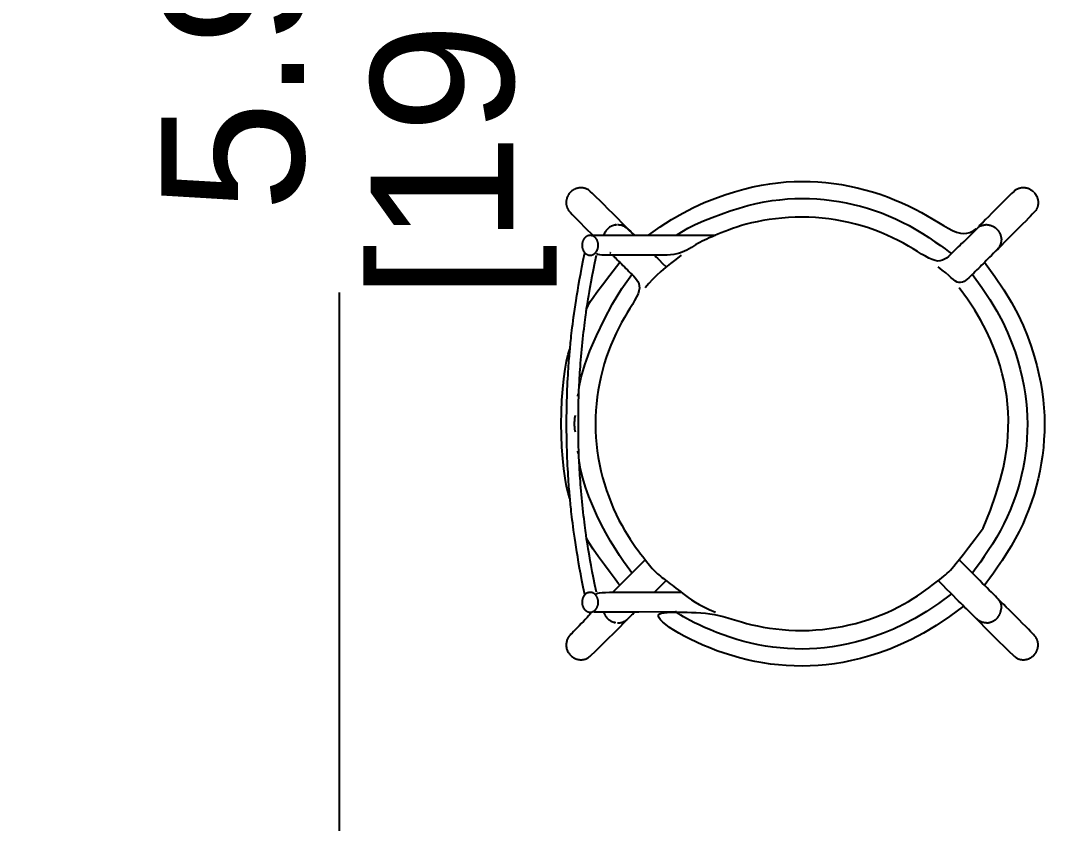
# Model space of a CAD drawing. Header units: metres. Extents: x 244.4 to 340.3, y -4.1 to 64.3.
# Drawn here: x 311.153 to 312.112, y 46.299 to 47.041 of the extents above; entities that cross this region are included whole.
import ezdxf

# ---------------------------------------------------------------- set-up
doc = ezdxf.new("R2010")
doc.units = ezdxf.units.M
doc.layers.get('Defpoints').update_dxf_attribs({"lineweight": 0})
doc.layers.add('Edges', color=7, linetype='Continuous')
doc.styles.add('TEXTS', font='swissl.ttf')
doc.dimstyles.new('Copy of DIMTEXT', dxfattribs={"dimscale": 0.3, "dimtxt": 0.22, "dimasz": 0.18, "dimexe": 0.05, "dimexo": 0.05, "dimgap": 0.05, "dimtad": 0, "dimzin": 1, "dimdsep": 46, "dimtxsty": 'TEXTS', "dimblk": 'ARCHTICK', "dimcen": 0.1, "dimclrd": 256, "dimclre": 6, "dimclrt": 7, "dimadec": 0, "dimazin": 0, "dimtfac": 0.15, "dimtix": 1, "dimtofl": 0, "dimtmove": 1, "dimatfit": 3, "dimldrblk": 'OPEN', "dimfxl": 0, "dimtolj": 1, "dimtzin": 0, "dimarcsym": 0})

# ---------------------------------------------------------------- blocks, each defined once
blk = doc.blocks.new('turjd+')
at = {"layer": 'Edges'}
for p, q in [((604.109, 129.585), (604.123, 128.399)), ((604.123, 128.399), (604.124, 128.305)), ((604.124, 128.305), (604.124, 128.204)), ((604.124, 128.204), (604.124, 128.098)), ((604.124, 128.098), (604.124, 127.989)), ((604.124, 127.989), (604.124, 127.879)), ((604.124, 127.879), (604.124, 127.769)), ((604.124, 127.769), (604.124, 127.662)), ((604.124, 127.662), (604.124, 127.559)), ((604.124, 127.559), (604.124, 127.463)), ((604.124, 127.463), (604.124, 127.375)), ((604.124, 127.375), (604.124, 127.296)), ((604.124, 127.296), (604.124, 127.227)), ((603.53, 126.968), (603.525, 126.961)), ((603.535, 126.976), (603.53, 126.968)), ((603.541, 126.983), (603.535, 126.976)), ((603.547, 126.99), (603.541, 126.983)), ((603.553, 126.997), (603.547, 126.99)), ((603.559, 127.003), (603.553, 126.997)), ((603.566, 127.01), (603.559, 127.003)), ((603.573, 127.016), (603.566, 127.01)), ((603.58, 127.022), (603.573, 127.016)), ((603.588, 127.028), (603.58, 127.022)), ((603.595, 127.034), (603.588, 127.028)), ((603.603, 127.039), (603.595, 127.034)), ((603.612, 127.044), (603.603, 127.039)), ((603.62, 127.05), (603.612, 127.044)), ((603.628, 127.054), (603.62, 127.05)), ((603.637, 127.059), (603.628, 127.054)), ((603.646, 127.063), (603.637, 127.059)), ((603.655, 127.067), (603.646, 127.063)), ((603.664, 127.071), (603.655, 127.067)), ((603.674, 127.075), (603.664, 127.071)), ((603.683, 127.078), (603.674, 127.075)), ((603.693, 127.081), (603.683, 127.078)), ((603.703, 127.084), (603.693, 127.081)), ((603.713, 127.087), (603.703, 127.084)), ((603.723, 127.089), (603.713, 127.087)), ((603.733, 127.091), (603.723, 127.089)), ((603.743, 127.093), (603.733, 127.091)), ((603.753, 127.094), (603.743, 127.093)), ((603.763, 127.096), (603.753, 127.094)), ((603.774, 127.097), (603.763, 127.096)), ((603.784, 127.097), (603.774, 127.097)), ((603.794, 127.098), (603.784, 127.097)), ((603.805, 127.098), (603.794, 127.098)), ((603.815, 127.098), (603.805, 127.098)), ((603.826, 127.097), (603.815, 127.098)), ((603.836, 127.097), (603.826, 127.097)), ((603.846, 127.096), (603.836, 127.097)), ((603.857, 127.094), (603.846, 127.096)), ((603.867, 127.093), (603.857, 127.094)), ((603.877, 127.091), (603.867, 127.093)), ((603.887, 127.089), (603.877, 127.091)), ((603.897, 127.087), (603.887, 127.089)), ((603.907, 127.084), (603.897, 127.087)), ((603.917, 127.081), (603.907, 127.084)), ((603.926, 127.078), (603.917, 127.081)), ((603.936, 127.075), (603.926, 127.078)), ((603.945, 127.071), (603.936, 127.075)), ((603.954, 127.067), (603.945, 127.071)), ((603.963, 127.063), (603.954, 127.067)), ((603.972, 127.058), (603.963, 127.063)), ((603.981, 127.054), (603.972, 127.058)), ((603.99, 127.049), (603.981, 127.054)), ((603.998, 127.044), (603.99, 127.049)), ((604.006, 127.039), (603.998, 127.044)), ((604.014, 127.033), (604.006, 127.039)), ((604.022, 127.027), (604.014, 127.033)), ((604.029, 127.022), (604.022, 127.027)), ((604.036, 127.015), (604.029, 127.022)), ((604.043, 127.009), (604.036, 127.015)), ((604.05, 127.003), (604.043, 127.009)), ((604.056, 126.996), (604.05, 127.003)), ((604.062, 126.99), (604.056, 126.996)), ((604.068, 126.983), (604.062, 126.99)), ((604.074, 126.977), (604.068, 126.983)), ((604.078, 126.971), (604.074, 126.977)), ((604.083, 126.966), (604.078, 126.971)), ((604.086, 126.961), (604.083, 126.966)), ((604.117, 126.966), (604.115, 126.954)), ((604.119, 126.983), (604.117, 126.966)), ((604.121, 127.006), (604.119, 126.983)), ((604.122, 127.036), (604.121, 127.006)), ((604.123, 127.072), (604.122, 127.036)), ((604.124, 127.227), (604.123, 127.167)), ((604.123, 127.167), (604.123, 127.115)), ((604.123, 127.115), (604.123, 127.072)), ((603.489, 126.858), (603.488, 126.847)), ((603.488, 126.847), (603.488, 126.835)), ((603.488, 126.835), (603.488, 126.823)), ((603.488, 126.823), (603.49, 126.808)), ((603.49, 126.869), (603.489, 126.858)), ((603.491, 126.878), (603.49, 126.869)), ((603.49, 126.808), (603.493, 126.792)), ((603.493, 126.888), (603.491, 126.878)), ((603.495, 126.897), (603.493, 126.888)), ((603.493, 126.792), (603.498, 126.774)), ((603.498, 126.905), (603.495, 126.897)), ((603.501, 126.914), (603.498, 126.905)), ((603.498, 126.774), (603.504, 126.753)), ((603.504, 126.922), (603.501, 126.914)), ((603.507, 126.93), (603.504, 126.922)), ((603.504, 126.753), (603.512, 126.73)), ((603.511, 126.938), (603.507, 126.93)), ((603.515, 126.946), (603.511, 126.938)), ((603.52, 126.953), (603.515, 126.946)), ((603.525, 126.961), (603.52, 126.953)), ((604.09, 126.957), (604.086, 126.961)), ((604.092, 126.954), (604.09, 126.957)), ((604.094, 126.951), (604.092, 126.954)), ((604.095, 126.949), (604.094, 126.951)), ((604.097, 126.948), (604.095, 126.949)), ((604.098, 126.946), (604.097, 126.948)), ((604.099, 126.945), (604.098, 126.946)), ((604.1, 126.944), (604.099, 126.945)), ((604.101, 126.942), (604.1, 126.944)), ((604.103, 126.941), (604.101, 126.942)), ((604.105, 126.939), (604.103, 126.941)), ((604.108, 126.939), (604.105, 126.939)), ((604.11, 126.941), (604.108, 126.939)), ((604.113, 126.945), (604.11, 126.941)), ((604.115, 126.954), (604.113, 126.945))]:
    blk.add_line(p, q, dxfattribs=at)
for points in [[(592.93, 139.451), (593.383, 139.784), (593.81, 140.069), (594.213, 140.311), (594.594, 140.514), (594.954, 140.683), (595.296, 140.824), (595.621, 140.941), (595.932, 141.039), (596.23, 141.122), (596.517, 141.192), (596.795, 141.249), (597.064, 141.294), (597.328, 141.328), (597.586, 141.351), (597.842, 141.364), (598.096, 141.369), (598.349, 141.364), (598.603, 141.352), (598.855, 141.331), (599.107, 141.302), (599.358, 141.265), (599.608, 141.22), (599.856, 141.166), (600.102, 141.105), (600.346, 141.035), (600.588, 140.957), (600.828, 140.87), (601.067, 140.775), (601.304, 140.67), (601.541, 140.556), (601.777, 140.432), (602.012, 140.299), (602.246, 140.156), (602.472, 140.01), (602.683, 139.868), (602.873, 139.735), (603.034, 139.62), (603.16, 139.528), (603.242, 139.466), (603.274, 139.442)], [(590.684, 141.029), (590.658, 140.994), (590.637, 140.963), (590.619, 140.935), (590.604, 140.909), (590.593, 140.886), (590.583, 140.865), (590.576, 140.845), (590.57, 140.826), (590.565, 140.809), (590.56, 140.792), (590.557, 140.775), (590.554, 140.759), (590.552, 140.743), (590.55, 140.728), (590.549, 140.713), (590.548, 140.698), (590.548, 140.683), (590.549, 140.667), (590.55, 140.652), (590.552, 140.638), (590.554, 140.623), (590.556, 140.608), (590.559, 140.593), (590.562, 140.579), (590.566, 140.564), (590.571, 140.55), (590.576, 140.536), (590.581, 140.522), (590.587, 140.508), (590.593, 140.495), (590.6, 140.481), (590.607, 140.468), (590.615, 140.455), (590.625, 140.44), (590.64, 140.421), (590.662, 140.396), (590.693, 140.362), (590.735, 140.318), (590.789, 140.261), (590.859, 140.19), (590.945, 140.102), (591.044, 140.003), (591.151, 139.895), (591.261, 139.785), (591.37, 139.676), (591.473, 139.573), (591.567, 139.481), (591.645, 139.404), (591.705, 139.346), (591.748, 139.304), (591.776, 139.278), (591.793, 139.263), (591.801, 139.258), (591.802, 139.259), (591.798, 139.264), (591.794, 139.27), (591.789, 139.276), (591.786, 139.282), (591.781, 139.289), (591.776, 139.299), (591.77, 139.314), (591.761, 139.335), (591.749, 139.363), (591.734, 139.4)], [(590.684, 141.029), (590.719, 141.055), (590.75, 141.076), (590.778, 141.094), (590.804, 141.109), (590.827, 141.12), (590.848, 141.13), (590.868, 141.137), (590.887, 141.143), (590.904, 141.148), (590.922, 141.153), (590.938, 141.156), (590.954, 141.159), (590.97, 141.162), (590.985, 141.163), (591, 141.164), (591.016, 141.165), (591.031, 141.165), (591.046, 141.164), (591.061, 141.163), (591.076, 141.162), (591.09, 141.16), (591.105, 141.157), (591.12, 141.154), (591.135, 141.151), (591.149, 141.147), (591.163, 141.142), (591.177, 141.137), (591.191, 141.132), (591.205, 141.126), (591.219, 141.12), (591.232, 141.113), (591.245, 141.106), (591.258, 141.098), (591.273, 141.088), (591.292, 141.073), (591.318, 141.051), (591.351, 141.02), (591.395, 140.979), (591.452, 140.924), (591.523, 140.854), (591.611, 140.768), (591.712, 140.668), (591.822, 140.558), (591.939, 140.442), (592.057, 140.324), (592.175, 140.206), (592.288, 140.093), (592.393, 139.988), (592.486, 139.895), (592.569, 139.812), (592.643, 139.738), (592.709, 139.672), (592.769, 139.612), (592.824, 139.557), (592.876, 139.505), (592.927, 139.455), (592.977, 139.405), (593.026, 139.355), (593.076, 139.306), (593.125, 139.256), (593.175, 139.206), (593.225, 139.156), (593.275, 139.106), (593.326, 139.055), (593.377, 139.004), (593.426, 138.952), (593.472, 138.9), (593.513, 138.847), (593.546, 138.794), (593.569, 138.741), (593.581, 138.687), (593.579, 138.633), (593.562, 138.578), (593.53, 138.521), (593.485, 138.458), (593.426, 138.386), (593.355, 138.304), (593.273, 138.209), (593.18, 138.098), (593.077, 137.968)], [(604.335, 139.189), (604.727, 139.581), (605.024, 139.88), (605.241, 140.099), (605.39, 140.252), (605.485, 140.351), (605.539, 140.41), (605.566, 140.442), (605.578, 140.46), (605.587, 140.476), (605.596, 140.491), (605.603, 140.506), (605.609, 140.521), (605.615, 140.535), (605.62, 140.55), (605.625, 140.564), (605.629, 140.579), (605.632, 140.593), (605.635, 140.608), (605.638, 140.623), (605.64, 140.638), (605.641, 140.652), (605.642, 140.667), (605.643, 140.683), (605.643, 140.698), (605.642, 140.713), (605.641, 140.728), (605.64, 140.743), (605.638, 140.758), (605.636, 140.773), (605.633, 140.788), (605.629, 140.802), (605.625, 140.817), (605.621, 140.832), (605.616, 140.846), (605.611, 140.86), (605.605, 140.874), (605.599, 140.888), (605.592, 140.902), (605.585, 140.915), (605.578, 140.929), (605.57, 140.942), (605.562, 140.955), (605.553, 140.967), (605.544, 140.979), (605.534, 140.991), (605.524, 141.003), (605.514, 141.014), (605.503, 141.025), (605.492, 141.036), (605.481, 141.046), (605.469, 141.056), (605.457, 141.066), (605.445, 141.075), (605.433, 141.083), (605.42, 141.092), (605.407, 141.1), (605.394, 141.107), (605.38, 141.114), (605.366, 141.121), (605.352, 141.127), (605.338, 141.133), (605.324, 141.138), (605.31, 141.143), (605.295, 141.147), (605.28, 141.151), (605.266, 141.155), (605.251, 141.157), (605.236, 141.16), (605.221, 141.162), (605.206, 141.163), (605.191, 141.164), (605.176, 141.165), (605.161, 141.165), (605.146, 141.164), (605.131, 141.163), (605.116, 141.162), (605.101, 141.16), (605.086, 141.157), (605.071, 141.154), (605.057, 141.151), (605.042, 141.147), (605.028, 141.142), (605.014, 141.137), (605, 141.132), (604.986, 141.126), (604.973, 141.12), (604.959, 141.113), (604.946, 141.106), (604.933, 141.098), (604.918, 141.088), (604.899, 141.073), (604.874, 141.051), (604.84, 141.02), (604.796, 140.978), (604.739, 140.924), (604.667, 140.853), (604.58, 140.767), (604.48, 140.668), (604.372, 140.561), (604.262, 140.451), (604.152, 140.341), (604.049, 140.238), (603.957, 140.144), (603.88, 140.066), (603.822, 140.006), (603.781, 139.964), (603.755, 139.935), (603.742, 139.919), (603.739, 139.913), (603.743, 139.913), (603.753, 139.918), (603.766, 139.925), (603.779, 139.933), (603.792, 139.939), (603.804, 139.945), (603.817, 139.951), (603.828, 139.956), (603.839, 139.96), (603.848, 139.964), (603.856, 139.967), (603.862, 139.97), (603.867, 139.972), (603.872, 139.973), (603.876, 139.975), (603.881, 139.976), (603.887, 139.977), (603.895, 139.978), (603.905, 139.979), (603.917, 139.98), (603.932, 139.982), (603.946, 139.984), (603.961, 139.985), (603.974, 139.987), (603.985, 139.988), (603.993, 139.99), (603.996, 139.99)], [(593.32, 139.061), (593.733, 139.364), (594.123, 139.624), (594.493, 139.844), (594.844, 140.031), (595.177, 140.187), (595.493, 140.317), (595.795, 140.426), (596.084, 140.517), (596.361, 140.594), (596.628, 140.659), (596.886, 140.712), (597.137, 140.754), (597.382, 140.785), (597.622, 140.807), (597.86, 140.819), (598.096, 140.823), (598.331, 140.819), (598.567, 140.808), (598.802, 140.788), (599.036, 140.761), (599.269, 140.727), (599.501, 140.685), (599.732, 140.635), (599.961, 140.578), (600.187, 140.513), (600.412, 140.44), (600.635, 140.36), (600.857, 140.271), (601.077, 140.175), (601.296, 140.07), (601.513, 139.956), (601.73, 139.834), (601.944, 139.703), (602.151, 139.57), (602.345, 139.44), (602.518, 139.319), (602.665, 139.214), (602.779, 139.13), (602.854, 139.074), (602.884, 139.051)], [(591.783, 139.285), (591.768, 139.325), (591.756, 139.36), (591.746, 139.39), (591.739, 139.417), (591.734, 139.439), (591.731, 139.458), (591.729, 139.474), (591.727, 139.487), (591.726, 139.497), (591.725, 139.505), (591.725, 139.511), (591.724, 139.516), (591.724, 139.521), (591.725, 139.525), (591.725, 139.531), (591.726, 139.538), (591.728, 139.546), (591.729, 139.556), (591.731, 139.567), (591.733, 139.58), (591.736, 139.593), (591.739, 139.607), (591.743, 139.622), (591.747, 139.636), (591.751, 139.651), (591.756, 139.665), (591.761, 139.679), (591.767, 139.693), (591.773, 139.707), (591.78, 139.721), (591.787, 139.734), (591.795, 139.748), (591.802, 139.761), (591.811, 139.773), (591.82, 139.786), (591.829, 139.798), (591.838, 139.81), (591.848, 139.822), (591.858, 139.833), (591.869, 139.844), (591.88, 139.855), (591.891, 139.865), (591.903, 139.875), (591.915, 139.884), (591.927, 139.894), (591.94, 139.902), (591.952, 139.911), (591.965, 139.919), (591.979, 139.926), (591.992, 139.933), (592.006, 139.94), (592.02, 139.946), (592.034, 139.952), (592.048, 139.957), (592.063, 139.962), (592.077, 139.966), (592.092, 139.97), (592.106, 139.974), (592.12, 139.977), (592.133, 139.98), (592.146, 139.982), (592.157, 139.984), (592.167, 139.986), (592.176, 139.987), (592.182, 139.988), (592.188, 139.988), (592.193, 139.989), (592.197, 139.989), (592.202, 139.988), (592.209, 139.988), (592.216, 139.987), (592.226, 139.986), (592.239, 139.984), (592.255, 139.982), (592.274, 139.979), (592.296, 139.974), (592.323, 139.967), (592.354, 139.958), (592.389, 139.946), (592.428, 139.93)], [(592.313, 139.979), (592.35, 139.964), (592.38, 139.951), (592.404, 139.94), (592.424, 139.929), (592.444, 139.917), (592.465, 139.902), (592.49, 139.884), (592.521, 139.86)], [(601.434, 139.411), (600.863, 139.636), (600.354, 139.815), (599.902, 139.952), (599.499, 140.054), (599.138, 140.125), (598.811, 140.171), (598.512, 140.197), (598.234, 140.209), (597.97, 140.212), (597.716, 140.205), (597.47, 140.188), (597.228, 140.162), (596.988, 140.124), (596.746, 140.076), (596.499, 140.017), (596.244, 139.946), (595.98, 139.862), (595.703, 139.763), (595.414, 139.644), (595.111, 139.502), (594.794, 139.334), (594.461, 139.136), (594.112, 138.904), (593.746, 138.636)], [(603.739, 139.913), (603.706, 139.885), (603.663, 139.846), (603.61, 139.796), (603.55, 139.738), (603.484, 139.673), (603.413, 139.603), (603.34, 139.53), (603.265, 139.455), (603.19, 139.38), (603.113, 139.303), (603.031, 139.221), (602.94, 139.131), (602.84, 139.03), (602.725, 138.915), (602.595, 138.785), (602.446, 138.636)], [(604.468, 139.518), (604.468, 139.521), (604.467, 139.528), (604.465, 139.539), (604.462, 139.554), (604.459, 139.571), (604.455, 139.589), (604.451, 139.608), (604.446, 139.626), (604.441, 139.644), (604.436, 139.661), (604.43, 139.677), (604.424, 139.692), (604.418, 139.707), (604.411, 139.721), (604.404, 139.734), (604.397, 139.748), (604.389, 139.761), (604.38, 139.773), (604.372, 139.786), (604.363, 139.798), (604.353, 139.81), (604.343, 139.822), (604.333, 139.833), (604.322, 139.844), (604.311, 139.855), (604.3, 139.865), (604.288, 139.875), (604.276, 139.884), (604.264, 139.894), (604.252, 139.902), (604.239, 139.911), (604.226, 139.919), (604.212, 139.926), (604.199, 139.933), (604.185, 139.94), (604.17, 139.946), (604.155, 139.952), (604.139, 139.958), (604.122, 139.963), (604.104, 139.968), (604.086, 139.973), (604.067, 139.977), (604.049, 139.981), (604.032, 139.984), (604.017, 139.987), (604.006, 139.989), (603.999, 139.99), (603.996, 139.99)], [(591.806, 139.254), (592.274, 138.79)], [(603.93, 138.783), (604.262, 138.33), (604.547, 137.903), (604.789, 137.5), (604.992, 137.119), (605.161, 136.759), (605.302, 136.417), (605.419, 136.092), (605.517, 135.781), (605.601, 135.483), (605.67, 135.196), (605.727, 134.919), (605.772, 134.649), (605.806, 134.386), (605.829, 134.127), (605.842, 133.871), (605.847, 133.618), (605.843, 133.364), (605.83, 133.111), (605.809, 132.858), (605.78, 132.606), (605.743, 132.355), (605.698, 132.105), (605.644, 131.857), (605.583, 131.611), (605.513, 131.368), (605.437, 131.128), (605.354, 130.893), (605.267, 130.664), (605.175, 130.444), (605.081, 130.234), (604.986, 130.034), (604.889, 129.847), (604.793, 129.674), (604.698, 129.517), (604.607, 129.378), (604.521, 129.259), (604.441, 129.162), (604.368, 129.088), (604.304, 129.04), (604.251, 129.02), (604.209, 129.028), (604.177, 129.063), (604.155, 129.122), (604.14, 129.201), (604.13, 129.297), (604.126, 129.408), (604.124, 129.53), (604.124, 129.661), (604.124, 129.797), (604.125, 129.938), (604.127, 130.082), (604.133, 130.228), (604.141, 130.375), (604.154, 130.523), (604.172, 130.669), (604.196, 130.813), (604.226, 130.955), (604.262, 131.096), (604.302, 131.237), (604.345, 131.38), (604.389, 131.526), (604.435, 131.679), (604.479, 131.838), (604.522, 132.007), (604.561, 132.186), (604.597, 132.374), (604.629, 132.57), (604.655, 132.772), (604.677, 132.981), (604.693, 133.193), (604.703, 133.407), (604.706, 133.624), (604.703, 133.84), (604.692, 134.056), (604.674, 134.272), (604.649, 134.486), (604.617, 134.7), (604.578, 134.913), (604.532, 135.125), (604.48, 135.334), (604.42, 135.542), (604.354, 135.747), (604.283, 135.948), (604.207, 136.145), (604.127, 136.336), (604.043, 136.52), (603.956, 136.696), (603.867, 136.864), (603.776, 137.023), (603.685, 137.172), (603.595, 137.311), (603.506, 137.441), (603.421, 137.561), (603.339, 137.672), (603.263, 137.773), (603.193, 137.864), (603.13, 137.946), (603.073, 138.02), (603.02, 138.086), (602.971, 138.147), (602.923, 138.203), (602.876, 138.256), (602.827, 138.307), (602.775, 138.358), (602.718, 138.41), (602.648, 138.471), (602.555, 138.546), (602.431, 138.645), (602.265, 138.773), (602.05, 138.939), (601.776, 139.149), (601.434, 139.411)], [(604.468, 139.518), (604.468, 139.515), (604.466, 139.507), (604.465, 139.496), (604.463, 139.483), (604.462, 139.468), (604.46, 139.453), (604.458, 139.439), (604.457, 139.427), (604.456, 139.417), (604.455, 139.409), (604.454, 139.403), (604.453, 139.398), (604.452, 139.394), (604.45, 139.389), (604.448, 139.384), (604.445, 139.378), (604.442, 139.37), (604.438, 139.36), (604.434, 139.35), (604.429, 139.338), (604.423, 139.326), (604.417, 139.313), (604.41, 139.3), (604.403, 139.287), (604.396, 139.274), (604.387, 139.261), (604.377, 139.247), (604.364, 139.231), (604.349, 139.212), (604.33, 139.191), (604.307, 139.166), (604.28, 139.137), (604.247, 139.104), (604.21, 139.065), (604.168, 139.023), (604.122, 138.976), (604.071, 138.925), (604.017, 138.871), (603.96, 138.814), (603.9, 138.753), (603.836, 138.69), (603.767, 138.621), (603.691, 138.544), (603.604, 138.458), (603.506, 138.36), (603.393, 138.247), (603.263, 138.117), (603.114, 137.967)], [(592.068, 128.705), (591.799, 129.075), (591.562, 129.439), (591.355, 129.797), (591.175, 130.147), (591.02, 130.489), (590.886, 130.822), (590.771, 131.144), (590.674, 131.454), (590.591, 131.752), (590.521, 132.039), (590.464, 132.316), (590.419, 132.586), (590.385, 132.849), (590.362, 133.108), (590.349, 133.364), (590.344, 133.618), (590.349, 133.871), (590.361, 134.124), (590.382, 134.377), (590.411, 134.629), (590.448, 134.88), (590.493, 135.13), (590.547, 135.378), (590.609, 135.624), (590.678, 135.867), (590.755, 136.108), (590.839, 136.345), (590.929, 136.576), (591.024, 136.801), (591.123, 137.019), (591.227, 137.229), (591.335, 137.43), (591.444, 137.621), (591.553, 137.802), (591.658, 137.973), (591.755, 138.134), (591.841, 138.285), (591.913, 138.425), (591.968, 138.556), (592.001, 138.677), (592.011, 138.788), (592.003, 138.888), (591.98, 138.975), (591.95, 139.049), (591.916, 139.109), (591.885, 139.154), (591.862, 139.182), (591.853, 139.192)], [(592.272, 138.796), (592.277, 138.783), (592.299, 138.756), (592.335, 138.716), (592.382, 138.666), (592.437, 138.61), (592.498, 138.548), (592.561, 138.484), (592.625, 138.42), (592.687, 138.358), (592.744, 138.297), (592.794, 138.235), (592.836, 138.172), (592.867, 138.105), (592.886, 138.033), (592.89, 137.956), (592.877, 137.87), (592.846, 137.776), (592.799, 137.672), (592.738, 137.559), (592.667, 137.437), (592.586, 137.306), (592.5, 137.165), (592.41, 137.015), (592.32, 136.855), (592.231, 136.687), (592.144, 136.51), (592.06, 136.325), (591.98, 136.134), (591.904, 135.937), (591.833, 135.736), (591.768, 135.531), (591.708, 135.323), (591.656, 135.113), (591.611, 134.901), (591.572, 134.688), (591.541, 134.474), (591.516, 134.259), (591.499, 134.044), (591.488, 133.828), (591.485, 133.611), (591.488, 133.395), (591.499, 133.181), (591.515, 132.969), (591.537, 132.761), (591.564, 132.558), (591.596, 132.363), (591.632, 132.175), (591.672, 131.997), (591.714, 131.83), (591.759, 131.673), (591.806, 131.526), (591.853, 131.388), (591.901, 131.26), (591.947, 131.14), (591.993, 131.028), (592.036, 130.923), (592.077, 130.826), (592.115, 130.735), (592.151, 130.649), (592.187, 130.569), (592.222, 130.492), (592.258, 130.419), (592.295, 130.348), (592.334, 130.279), (592.375, 130.211), (592.418, 130.143), (592.46, 130.074), (592.502, 130.004), (592.542, 129.932), (592.579, 129.857), (592.612, 129.778), (592.64, 129.694), (592.662, 129.606), (592.678, 129.512), (592.69, 129.412), (592.698, 129.306), (592.703, 129.194), (592.705, 129.075), (592.706, 128.949), (592.706, 128.816), (592.706, 128.676), (592.706, 128.53), (592.706, 128.381), (592.706, 128.23), (592.706, 128.08), (592.706, 127.932), (592.706, 127.789), (592.706, 127.653), (592.706, 127.525), (592.705, 127.408), (592.703, 127.304), (592.698, 127.215), (592.689, 127.143), (592.677, 127.091), (592.66, 127.061), (592.637, 127.054)], [(592.068, 129.603), (591.958, 129.765), (591.843, 129.966), (591.726, 130.201), (591.609, 130.461), (591.495, 130.739), (591.387, 131.027), (591.286, 131.319), (591.196, 131.606), (591.119, 131.883), (591.054, 132.15), (591.001, 132.408), (590.959, 132.659), (590.928, 132.904), (590.906, 133.144), (590.894, 133.381), (590.89, 133.618), (590.894, 133.853), (590.906, 134.089), (590.925, 134.324), (590.952, 134.558), (590.986, 134.791), (591.029, 135.023), (591.078, 135.254), (591.136, 135.482), (591.2, 135.709), (591.273, 135.934), (591.353, 136.157), (591.442, 136.379), (591.538, 136.599), (591.643, 136.818), (591.757, 137.035), (591.879, 137.252), (592.01, 137.466), (592.143, 137.673), (592.273, 137.866), (592.394, 138.04), (592.499, 138.187), (592.583, 138.301), (592.639, 138.376), (592.662, 138.406)], [(603.539, 138.393), (603.842, 137.98), (604.102, 137.59), (604.322, 137.22), (604.509, 136.869), (604.665, 136.536), (604.795, 136.22), (604.904, 135.918), (604.995, 135.629), (605.072, 135.352), (605.137, 135.085), (605.19, 134.827), (605.232, 134.576), (605.263, 134.332), (605.285, 134.091), (605.297, 133.854), (605.301, 133.618), (605.297, 133.382), (605.286, 133.146), (605.266, 132.911), (605.239, 132.677), (605.205, 132.444), (605.163, 132.212), (605.113, 131.981), (605.056, 131.753), (604.991, 131.526), (604.921, 131.304), (604.846, 131.088), (604.768, 130.88), (604.689, 130.683), (604.61, 130.498), (604.532, 130.327), (604.458, 130.174), (604.388, 130.039), (604.324, 129.922), (604.266, 129.822), (604.215, 129.74), (604.172, 129.674), (604.138, 129.624), (604.112, 129.589), (604.097, 129.569)], [(592.574, 127.051), (592.548, 127.062), (592.525, 127.071), (592.504, 127.079), (592.485, 127.084), (592.468, 127.088), (592.453, 127.091), (592.439, 127.094), (592.425, 127.095), (592.413, 127.096), (592.401, 127.097), (592.389, 127.098), (592.378, 127.098), (592.367, 127.097), (592.356, 127.097), (592.346, 127.096), (592.336, 127.094), (592.326, 127.093), (592.315, 127.091), (592.305, 127.089), (592.295, 127.087), (592.285, 127.084), (592.276, 127.081), (592.266, 127.078), (592.256, 127.075), (592.247, 127.071), (592.238, 127.067), (592.229, 127.063), (592.22, 127.059), (592.211, 127.054), (592.203, 127.05), (592.194, 127.044), (592.186, 127.039), (592.178, 127.034), (592.17, 127.028), (592.163, 127.022), (592.156, 127.016), (592.149, 127.01), (592.142, 127.003), (592.136, 126.997), (592.129, 126.99), (592.123, 126.983), (592.118, 126.976), (592.112, 126.968), (592.107, 126.961), (592.103, 126.953), (592.098, 126.946), (592.094, 126.938), (592.09, 126.93), (592.087, 126.922), (592.083, 126.914), (592.081, 126.907), (592.078, 126.9), (592.076, 126.894), (592.074, 126.89), (592.072, 126.886), (592.071, 126.885), (592.07, 126.885), (592.069, 126.888), (592.068, 126.893), (592.068, 126.901), (592.068, 126.913), (592.068, 126.928), (592.068, 126.946), (592.068, 126.969), (592.068, 126.997), (592.068, 127.03), (592.068, 127.069), (592.068, 127.114), (592.068, 127.166), (592.068, 127.227), (592.068, 127.296), (592.068, 127.375), (592.068, 127.463), (592.068, 127.559), (592.068, 127.66), (592.068, 127.765), (592.068, 127.87), (592.068, 127.974), (592.068, 128.073), (592.068, 128.167), (592.068, 128.253), (592.068, 128.334), (592.068, 128.411), (592.068, 128.489), (592.068, 128.569), (592.068, 128.655), (592.068, 128.749), (592.068, 128.855), (592.068, 128.975), (592.068, 129.118), (592.068, 129.289), (592.068, 129.497), (592.068, 129.749), (592.068, 130.053), (592.068, 130.417), (592.068, 130.847)], [(592.704, 127.558), (592.71, 127.563), (592.725, 127.578), (592.747, 127.601), (592.777, 127.631), (592.812, 127.666), (592.852, 127.705), (592.894, 127.748), (592.939, 127.793), (592.985, 127.839), (593.031, 127.885), (593.079, 127.932), (593.127, 127.981), (593.176, 128.029), (593.225, 128.079), (593.275, 128.129), (593.326, 128.18), (593.377, 128.23), (593.43, 128.279), (593.486, 128.324), (593.546, 128.362), (593.61, 128.391), (593.68, 128.408), (593.758, 128.412), (593.843, 128.399), (593.937, 128.368), (594.041, 128.321), (594.154, 128.26), (594.276, 128.189), (594.408, 128.108), (594.548, 128.022), (594.698, 127.932), (594.858, 127.842), (595.026, 127.753), (595.203, 127.666), (595.388, 127.582), (595.579, 127.502), (595.776, 127.426), (595.977, 127.355), (596.183, 127.29), (596.39, 127.23), (596.6, 127.178), (596.812, 127.133), (597.025, 127.094), (597.239, 127.063), (597.454, 127.038), (597.669, 127.021), (597.885, 127.01), (598.102, 127.007), (598.318, 127.01), (598.534, 127.021), (598.75, 127.039), (598.964, 127.064), (599.178, 127.096), (599.391, 127.135), (599.603, 127.181), (599.812, 127.234), (600.02, 127.293), (600.225, 127.359), (600.427, 127.43), (600.623, 127.506), (600.814, 127.587), (600.998, 127.671), (601.175, 127.757), (601.342, 127.846), (601.501, 127.937), (601.65, 128.028), (601.789, 128.118), (601.919, 128.207), (602.04, 128.292), (602.15, 128.374), (602.251, 128.45), (602.342, 128.52), (602.424, 128.583), (602.497, 128.64), (602.563, 128.691), (602.622, 128.738), (602.675, 128.782), (602.724, 128.824), (602.769, 128.866), (602.812, 128.907), (602.853, 128.949), (602.893, 128.993), (602.932, 129.038), (602.971, 129.084), (603.01, 129.132), (603.048, 129.182), (603.088, 129.233), (603.128, 129.285), (603.17, 129.34), (603.213, 129.397), (603.259, 129.456), (603.306, 129.518), (603.356, 129.583), (603.409, 129.652), (603.465, 129.725), (603.524, 129.802), (603.587, 129.885), (603.654, 129.976), (603.724, 130.077), (603.797, 130.192), (603.874, 130.323), (603.954, 130.474), (604.037, 130.647), (604.124, 130.846)], [(592.706, 129.75), (592.842, 129.574), (592.973, 129.407), (593.1, 129.249), (593.225, 129.101), (593.35, 128.962), (593.477, 128.832), (593.609, 128.711), (593.745, 128.599)], [(603.563, 127.006), (603.537, 127.029), (603.518, 127.073), (603.504, 127.138), (603.495, 127.223), (603.489, 127.329), (603.486, 127.454), (603.485, 127.599), (603.485, 127.764), (603.485, 127.948), (603.485, 128.15), (603.485, 128.371), (603.485, 128.611), (603.485, 128.869), (603.485, 129.145), (603.485, 129.439), (603.485, 129.751)], [(592.704, 128.894), (592.705, 128.895), (592.711, 128.901), (592.725, 128.915), (592.752, 128.942), (592.797, 128.987), (592.863, 129.053), (592.955, 129.145), (593.078, 129.268)], [(603.485, 128.896), (603.114, 129.267)], [(603.485, 127.56), (603.394, 127.651), (603.288, 127.757), (603.17, 127.875), (603.041, 128.004), (602.903, 128.142), (602.756, 128.289), (602.603, 128.442), (602.446, 128.599)], [(591.951, 128.119), (591.894, 128.069), (591.799, 127.98), (591.676, 127.861), (591.534, 127.721), (591.382, 127.57), (591.23, 127.418), (591.085, 127.273), (590.958, 127.144), (590.856, 127.04), (590.776, 126.959), (590.717, 126.897), (590.675, 126.852), (590.646, 126.819), (590.627, 126.797), (590.615, 126.78), (590.607, 126.767), (590.6, 126.754), (590.593, 126.74), (590.587, 126.727), (590.581, 126.713), (590.576, 126.699), (590.571, 126.685), (590.566, 126.671), (590.562, 126.656), (590.559, 126.642), (590.556, 126.627), (590.554, 126.612), (590.552, 126.598), (590.55, 126.583), (590.549, 126.568), (590.548, 126.553), (590.548, 126.537), (590.549, 126.522), (590.55, 126.507), (590.551, 126.492), (590.553, 126.477), (590.556, 126.462), (590.559, 126.447), (590.562, 126.433), (590.566, 126.418), (590.57, 126.403), (590.575, 126.389), (590.58, 126.375), (590.586, 126.361), (590.592, 126.347), (590.599, 126.333), (590.606, 126.32), (590.613, 126.306), (590.621, 126.293), (590.63, 126.28), (590.638, 126.268), (590.648, 126.256), (590.657, 126.244), (590.667, 126.232), (590.677, 126.221), (590.688, 126.21), (590.699, 126.199), (590.71, 126.189), (590.722, 126.179), (590.734, 126.17), (590.746, 126.16), (590.759, 126.152), (590.771, 126.143), (590.784, 126.135), (590.798, 126.128), (590.811, 126.121), (590.825, 126.114), (590.839, 126.108), (590.853, 126.102), (590.867, 126.097), (590.882, 126.092), (590.896, 126.088), (590.911, 126.084), (590.926, 126.081), (590.94, 126.078), (590.955, 126.075), (590.97, 126.073), (590.985, 126.072), (591, 126.071), (591.016, 126.07), (591.031, 126.07), (591.046, 126.071), (591.061, 126.072), (591.076, 126.073), (591.09, 126.075), (591.105, 126.078), (591.12, 126.081), (591.135, 126.084), (591.149, 126.088), (591.163, 126.093), (591.178, 126.098), (591.192, 126.104), (591.207, 126.11), (591.222, 126.118), (591.237, 126.126), (591.253, 126.135), (591.27, 126.146), (591.296, 126.167), (591.338, 126.204), (591.404, 126.266), (591.503, 126.361), (591.641, 126.496), (591.826, 126.681), (592.068, 126.921)], [(591.723, 127.717), (591.724, 127.72), (591.725, 127.728), (591.726, 127.739), (591.728, 127.752), (591.73, 127.767), (591.731, 127.782), (591.733, 127.796), (591.734, 127.808), (591.735, 127.818), (591.736, 127.826), (591.737, 127.832), (591.738, 127.837), (591.74, 127.842), (591.741, 127.846), (591.743, 127.851), (591.746, 127.857), (591.749, 127.865), (591.753, 127.875), (591.758, 127.886), (591.763, 127.898), (591.77, 127.911), (591.777, 127.925), (591.785, 127.94), (591.794, 127.956), (591.804, 127.972), (591.818, 127.991), (591.836, 128.014), (591.861, 128.043), (591.895, 128.08), (591.939, 128.127), (591.996, 128.186), (592.068, 128.258)], [(596.919, 126.484), (596.607, 126.548), (596.216, 126.665), (595.767, 126.831), (595.278, 127.038), (594.769, 127.282), (594.26, 127.557), (593.77, 127.856), (593.32, 128.174)], [(602.884, 128.184), (602.854, 128.161), (602.777, 128.104), (602.657, 128.018), (602.5, 127.908), (602.309, 127.78), (602.089, 127.639), (601.846, 127.491), (601.583, 127.341), (601.306, 127.193), (601.017, 127.052), (600.722, 126.919), (600.423, 126.798), (600.125, 126.691), (599.831, 126.601), (599.546, 126.531), (599.272, 126.484)], [(604.468, 127.717), (604.468, 127.72), (604.466, 127.728), (604.465, 127.739), (604.463, 127.752), (604.462, 127.767), (604.46, 127.782), (604.458, 127.796), (604.457, 127.808), (604.456, 127.818), (604.455, 127.826), (604.454, 127.832), (604.453, 127.837), (604.452, 127.842), (604.45, 127.846), (604.448, 127.851), (604.445, 127.857), (604.442, 127.865), (604.438, 127.875), (604.434, 127.885), (604.429, 127.897), (604.423, 127.909), (604.417, 127.922), (604.41, 127.935), (604.403, 127.948), (604.396, 127.961), (604.387, 127.974), (604.377, 127.988), (604.366, 128.003), (604.352, 128.019), (604.336, 128.038), (604.317, 128.059), (604.294, 128.083), (604.268, 128.11), (604.24, 128.14), (604.21, 128.17), (604.181, 128.199), (604.154, 128.227), (604.13, 128.251), (604.124, 128.258)], [(605.296, 126.083), (605.336, 126.1), (605.37, 126.117), (605.399, 126.133), (605.424, 126.148), (605.446, 126.163), (605.464, 126.177), (605.481, 126.19), (605.495, 126.204), (605.508, 126.217), (605.521, 126.23), (605.532, 126.242), (605.543, 126.255), (605.552, 126.268), (605.561, 126.28), (605.57, 126.293), (605.578, 126.306), (605.585, 126.32), (605.592, 126.333), (605.599, 126.347), (605.605, 126.361), (605.611, 126.375), (605.616, 126.389), (605.621, 126.403), (605.625, 126.418), (605.629, 126.433), (605.633, 126.447), (605.636, 126.462), (605.638, 126.477), (605.64, 126.492), (605.641, 126.507), (605.642, 126.522), (605.643, 126.537), (605.643, 126.553), (605.642, 126.568), (605.641, 126.583), (605.64, 126.598), (605.638, 126.612), (605.635, 126.627), (605.632, 126.642), (605.629, 126.656), (605.625, 126.671), (605.62, 126.685), (605.615, 126.7), (605.609, 126.714), (605.603, 126.729), (605.596, 126.744), (605.587, 126.759), (605.578, 126.775), (605.566, 126.793), (605.539, 126.825), (605.485, 126.884), (605.39, 126.983), (605.241, 127.136), (605.024, 127.355), (604.727, 127.654), (604.335, 128.046)], [(591.74, 127.596), (591.735, 127.633), (591.732, 127.656), (591.731, 127.666), (591.731, 127.666), (591.733, 127.658), (591.737, 127.644), (591.741, 127.627), (591.745, 127.609), (591.75, 127.591), (591.755, 127.574), (591.761, 127.558), (591.767, 127.543), (591.773, 127.528), (591.78, 127.514), (591.787, 127.501), (591.795, 127.487), (591.802, 127.474), (591.811, 127.461), (591.82, 127.449), (591.83, 127.436), (591.84, 127.423), (591.852, 127.411), (591.864, 127.398), (591.877, 127.385), (591.892, 127.371), (591.908, 127.358), (591.926, 127.344), (591.947, 127.33), (591.971, 127.315), (591.999, 127.3), (592.031, 127.284), (592.068, 127.267)], [(594.431, 126.722), (594.344, 126.759), (594.264, 126.798), (594.172, 126.852), (594.052, 126.934), (593.885, 127.056), (593.654, 127.229), (593.341, 127.468), (592.93, 127.784)], [(603.274, 127.793), (603.216, 127.749), (603.068, 127.637), (602.857, 127.478), (602.608, 127.294), (602.348, 127.105), (602.103, 126.933), (601.898, 126.798), (601.761, 126.722)], [(604.124, 127.268), (604.127, 127.269), (604.132, 127.271), (604.139, 127.274), (604.147, 127.277), (604.156, 127.281), (604.167, 127.286), (604.178, 127.291), (604.19, 127.297), (604.202, 127.303), (604.214, 127.31), (604.227, 127.317), (604.24, 127.325), (604.252, 127.333), (604.264, 127.342), (604.276, 127.351), (604.288, 127.36), (604.3, 127.37), (604.311, 127.38), (604.322, 127.391), (604.333, 127.402), (604.343, 127.413), (604.353, 127.425), (604.363, 127.437), (604.372, 127.449), (604.38, 127.462), (604.389, 127.474), (604.397, 127.487), (604.404, 127.501), (604.411, 127.514), (604.418, 127.528), (604.424, 127.541), (604.43, 127.555), (604.435, 127.569), (604.44, 127.583), (604.444, 127.596), (604.448, 127.609), (604.451, 127.621), (604.453, 127.63), (604.455, 127.636), (604.456, 127.636), (604.455, 127.631), (604.454, 127.618), (604.451, 127.596)], [(592.616, 127.47), (592.621, 127.474)], [(592.629, 127.483), (592.641, 127.495)], [(592.068, 126.864), (592.069, 126.84), (592.071, 126.819), (592.074, 126.801), (592.078, 126.785), (592.082, 126.77), (592.086, 126.758), (592.091, 126.747), (592.096, 126.737), (592.101, 126.727), (592.106, 126.718), (592.111, 126.71), (592.117, 126.702), (592.123, 126.694), (592.129, 126.687), (592.135, 126.68), (592.141, 126.673), (592.148, 126.667), (592.155, 126.661), (592.162, 126.655), (592.17, 126.649), (592.177, 126.643), (592.185, 126.637), (592.193, 126.632), (592.202, 126.627), (592.21, 126.622), (592.219, 126.618), (592.228, 126.613), (592.237, 126.609), (592.246, 126.605), (592.255, 126.601), (592.265, 126.598), (592.275, 126.595), (592.284, 126.592), (592.294, 126.589), (592.304, 126.587), (592.314, 126.585), (592.324, 126.583), (592.335, 126.582), (592.345, 126.58), (592.355, 126.579), (592.366, 126.579), (592.376, 126.578), (592.386, 126.578), (592.397, 126.578), (592.407, 126.579), (592.418, 126.579), (592.428, 126.58), (592.438, 126.582), (592.448, 126.583), (592.458, 126.585), (592.469, 126.587), (592.479, 126.589), (592.488, 126.592), (592.498, 126.595), (592.508, 126.598), (592.517, 126.601), (592.527, 126.605), (592.536, 126.609), (592.545, 126.613), (592.554, 126.617), (592.562, 126.621), (592.57, 126.625), (592.578, 126.63), (592.585, 126.634), (592.591, 126.638), (592.597, 126.643), (592.603, 126.647), (592.608, 126.651), (592.613, 126.655), (592.617, 126.658), (592.621, 126.662), (592.625, 126.665), (592.629, 126.668), (592.632, 126.671), (592.635, 126.674), (592.638, 126.677), (592.641, 126.68), (592.644, 126.683), (592.647, 126.687), (592.651, 126.692), (592.655, 126.697), (592.659, 126.703), (592.663, 126.709), (592.667, 126.716), (592.672, 126.723), (592.676, 126.73), (592.68, 126.738), (592.684, 126.746), (592.687, 126.754), (592.69, 126.762), (592.693, 126.77), (592.696, 126.778), (592.698, 126.786), (592.7, 126.793), (592.702, 126.8), (592.703, 126.807), (592.704, 126.814), (592.705, 126.82), (592.706, 126.825), (592.706, 126.831), (592.706, 126.836), (592.706, 126.841), (592.706, 126.845), (592.706, 126.85), (592.706, 126.854), (592.705, 126.858), (592.705, 126.862), (592.705, 126.866), (592.704, 126.871), (592.703, 126.876), (592.702, 126.881), (592.7, 126.886), (592.698, 126.893), (592.696, 126.899), (592.693, 126.907), (592.69, 126.914), (592.687, 126.923), (592.683, 126.931), (592.678, 126.94), (592.673, 126.95), (592.667, 126.959), (592.659, 126.97), (592.651, 126.981), (592.641, 126.993), (592.628, 127.005), (592.613, 127.019), (592.596, 127.035), (592.574, 127.051)], [(603.485, 127.039), (603.243, 126.989), (603.02, 126.944), (602.816, 126.904), (602.632, 126.87), (602.468, 126.84), (602.324, 126.814), (602.199, 126.793), (602.094, 126.775), (602.008, 126.761), (601.939, 126.749), (601.882, 126.74), (601.833, 126.733), (601.789, 126.726), (601.745, 126.72), (601.698, 126.714), (601.644, 126.707), (601.58, 126.698), (601.507, 126.689), (601.424, 126.678), (601.334, 126.666), (601.238, 126.654), (601.136, 126.642), (601.03, 126.629), (600.921, 126.617), (600.81, 126.605), (600.697, 126.593), (600.584, 126.582), (600.471, 126.571), (600.359, 126.56), (600.248, 126.551), (600.139, 126.541), (600.033, 126.533), (599.931, 126.525), (599.832, 126.518), (599.738, 126.512), (599.649, 126.506), (599.566, 126.501), (599.489, 126.496), (599.418, 126.492), (599.355, 126.489), (599.299, 126.486), (599.249, 126.483), (599.202, 126.48), (599.155, 126.478), (599.106, 126.476), (599.053, 126.474), (598.994, 126.472), (598.926, 126.471), (598.847, 126.469), (598.758, 126.467), (598.661, 126.465), (598.556, 126.463), (598.446, 126.462), (598.332, 126.461), (598.214, 126.46), (598.096, 126.46), (597.977, 126.46), (597.86, 126.461), (597.745, 126.462), (597.635, 126.463), (597.531, 126.465), (597.433, 126.467), (597.344, 126.469), (597.265, 126.471), (597.197, 126.472), (597.138, 126.474), (597.085, 126.476), (597.036, 126.478), (596.99, 126.48), (596.942, 126.483), (596.892, 126.486), (596.836, 126.489), (596.773, 126.492), (596.702, 126.496), (596.625, 126.501), (596.542, 126.506), (596.453, 126.512), (596.359, 126.518), (596.261, 126.525), (596.158, 126.533), (596.052, 126.541), (595.943, 126.551), (595.832, 126.56), (595.72, 126.571), (595.607, 126.582), (595.494, 126.593), (595.382, 126.605), (595.271, 126.617), (595.161, 126.629), (595.055, 126.642), (594.954, 126.654), (594.857, 126.666), (594.767, 126.678), (594.685, 126.689), (594.611, 126.698), (594.547, 126.707), (594.493, 126.714), (594.446, 126.72), (594.403, 126.726), (594.358, 126.733), (594.309, 126.74), (594.252, 126.749), (594.183, 126.761), (594.097, 126.775), (593.992, 126.793), (593.868, 126.814), (593.723, 126.84), (593.559, 126.87), (593.375, 126.904), (593.172, 126.944), (592.949, 126.989), (592.706, 127.039)], [(603.561, 126.667), (603.327, 126.619), (603.108, 126.575), (602.902, 126.536), (602.709, 126.5), (602.528, 126.468), (602.357, 126.439), (602.196, 126.413), (602.042, 126.388), (601.897, 126.366), (601.758, 126.346), (601.627, 126.327), (601.503, 126.31), (601.386, 126.294), (601.276, 126.28), (601.173, 126.267), (601.077, 126.255), (600.988, 126.245), (600.905, 126.235), (600.827, 126.227), (600.754, 126.219), (600.686, 126.212), (600.62, 126.206), (600.557, 126.2), (600.496, 126.194), (600.436, 126.189), (600.376, 126.183), (600.315, 126.177), (600.251, 126.172), (600.184, 126.166), (600.113, 126.161), (600.035, 126.155), (599.951, 126.149), (599.858, 126.143), (599.759, 126.137), (599.653, 126.13), (599.542, 126.124), (599.427, 126.118), (599.309, 126.113), (599.189, 126.107), (599.068, 126.103), (598.946, 126.098), (598.825, 126.095), (598.703, 126.091), (598.582, 126.089), (598.46, 126.087), (598.339, 126.085), (598.217, 126.085), (598.096, 126.084), (597.974, 126.085), (597.853, 126.085), (597.731, 126.087), (597.61, 126.089), (597.488, 126.091), (597.367, 126.095), (597.245, 126.098), (597.124, 126.103), (597.002, 126.107), (596.882, 126.113), (596.764, 126.118), (596.649, 126.124), (596.538, 126.13), (596.433, 126.137), (596.333, 126.143), (596.241, 126.149), (596.156, 126.155), (596.079, 126.161), (596.007, 126.166), (595.94, 126.172), (595.876, 126.177), (595.815, 126.183), (595.755, 126.189), (595.695, 126.194), (595.634, 126.2), (595.571, 126.206), (595.506, 126.212), (595.437, 126.219), (595.364, 126.227), (595.286, 126.235), (595.203, 126.245), (595.114, 126.255), (595.018, 126.267), (594.915, 126.28), (594.805, 126.294), (594.688, 126.31), (594.564, 126.327), (594.433, 126.346), (594.294, 126.366), (594.149, 126.388), (593.996, 126.413), (593.834, 126.439), (593.663, 126.468), (593.482, 126.5), (593.289, 126.536), (593.083, 126.575), (592.863, 126.619), (592.628, 126.668)], [(603.512, 126.73), (603.526, 126.711), (603.538, 126.696), (603.546, 126.685), (603.553, 126.677), (603.558, 126.671), (603.562, 126.667), (603.565, 126.664), (603.569, 126.661), (603.573, 126.658), (603.578, 126.654), (603.584, 126.65), (603.59, 126.645), (603.597, 126.641), (603.604, 126.636), (603.612, 126.631), (603.62, 126.626), (603.628, 126.622), (603.637, 126.617), (603.645, 126.613), (603.654, 126.609), (603.663, 126.605), (603.673, 126.601), (603.682, 126.598), (603.692, 126.595), (603.702, 126.592), (603.712, 126.589), (603.722, 126.587), (603.732, 126.585), (603.742, 126.583), (603.752, 126.582), (603.762, 126.58), (603.773, 126.579), (603.783, 126.579), (603.793, 126.578), (603.804, 126.578), (603.814, 126.578), (603.824, 126.579), (603.835, 126.579), (603.845, 126.58), (603.855, 126.582), (603.866, 126.583), (603.876, 126.585), (603.886, 126.587), (603.896, 126.589), (603.906, 126.592), (603.916, 126.595), (603.925, 126.598), (603.935, 126.601), (603.944, 126.605), (603.953, 126.609), (603.962, 126.613), (603.971, 126.617), (603.98, 126.622), (603.989, 126.626), (603.997, 126.632), (604.005, 126.637), (604.013, 126.642), (604.021, 126.648), (604.028, 126.654), (604.036, 126.66), (604.043, 126.666), (604.049, 126.673), (604.056, 126.679), (604.062, 126.686), (604.068, 126.693), (604.073, 126.7), (604.079, 126.708), (604.084, 126.715), (604.089, 126.723), (604.093, 126.73), (604.097, 126.738), (604.101, 126.746), (604.105, 126.754), (604.108, 126.762), (604.111, 126.771), (604.113, 126.779), (604.116, 126.789), (604.117, 126.798), (604.119, 126.808), (604.12, 126.819), (604.122, 126.83), (604.124, 126.84), (604.129, 126.847), (604.138, 126.85), (604.153, 126.847), (604.175, 126.835), (604.205, 126.815), (604.244, 126.782), (604.295, 126.738), (604.354, 126.683), (604.419, 126.621), (604.488, 126.555), (604.557, 126.488), (604.625, 126.422), (604.688, 126.36), (604.743, 126.305), (604.79, 126.261), (604.828, 126.225), (604.858, 126.196), (604.883, 126.175), (604.903, 126.158), (604.919, 126.146), (604.933, 126.137), (604.946, 126.129), (604.959, 126.122), (604.973, 126.115), (604.987, 126.109), (605.001, 126.103), (605.016, 126.097), (605.032, 126.092), (605.049, 126.088), (605.067, 126.083), (605.086, 126.079), (605.106, 126.076), (605.129, 126.074), (605.155, 126.072), (605.183, 126.072), (605.216, 126.074), (605.254, 126.077), (605.296, 126.083)], [(604.124, 126.812), (604.123, 126.835), (604.122, 126.852), (604.12, 126.867), (604.118, 126.88), (604.115, 126.893), (604.111, 126.907), (604.105, 126.924), (604.097, 126.946)], [(597.217, 126.445), (597.143, 126.455)], [(598.366, 126.365), (598.276, 126.353), (598.206, 126.345), (598.147, 126.34), (598.096, 126.338), (598.044, 126.34), (597.986, 126.345), (597.915, 126.353), (597.825, 126.365)], [(599.048, 126.455), (598.974, 126.445)], [(600.483, 126.193), (600.319, 126.138), (600.102, 126.086), (599.838, 126.038), (599.535, 125.996), (599.202, 125.961), (598.846, 125.934), (598.475, 125.917), (598.096, 125.911), (597.716, 125.917), (597.345, 125.934), (596.989, 125.961), (596.656, 125.996), (596.353, 126.038), (596.09, 126.086), (595.872, 126.138), (595.708, 126.193)]]:
    blk.add_lwpolyline(points, dxfattribs=at)
blk = doc.blocks.new('_ArchTick')
at = {"color": 0, "linetype": 'ByBlock', "const_width": 0.15}
blk.add_lwpolyline([(-0.5, -0.5), (0.5, 0.5)], dxfattribs=at)
blk = doc.blocks.new('*D126')
at = {"layer": 'Defpoints', "color": 0, "transparency": 16777216}
for p in [(312.83095, 50.1423), (311.44764, 44.14953), (312.83095, 44.14953)]:
    blk.add_point(p, dxfattribs=at)
at = {"layer": 'Edges', "color": 6, "lineweight": -2, "transparency": 16777216}
for p, q in [((311.98764, 50.1423), (311.41764, 50.1423)), ((311.98764, 44.14953), (311.41764, 44.14953))]:
    blk.add_line(p, q, dxfattribs=at)
at = {"layer": 'Edges', "lineweight": -2, "transparency": 16777216}
for p, q in [((311.44764, 50.1423), (311.44764, 47.50215)), ((311.44764, 44.14953), (311.44764, 46.78968))]:
    blk.add_line(p, q, dxfattribs=at)
at = {"layer": 'Edges', "lineweight": -2, "transparency": 16777216, "xscale": 0.108, "yscale": 0.108, "zscale": 0.108}
for p, rotation in [((311.44764, 50.1423), 90), ((311.44764, 44.14953), 270)]:
    blk.add_blockref('_ArchTick', p, dxfattribs=dict(at, rotation=rotation))
at = {"layer": 'Edges', "color": 7, "transparency": 16777216, "char_height": 0.132, "attachment_point": 5, "rotation": 90, "style": 'TEXTS', "bg_fill": 3, "box_fill_scale": 1.1, "bg_fill_color": 256, "bg_fill_true_color": 13158600, "bg_fill_transparency": 0}
for s, insert in [('\\A1;[19\'-8" ft]', (311.56259, 47.14591)), ('\\A1;5.99 m', (311.3498, 47.14591))]:
    blk.add_mtext(s, dxfattribs=dict(at, insert=insert))
blk = doc.blocks.new('_Open')
at = {"color": 0, "linetype": 'ByBlock', "lineweight": -2}
for p, q in [((-1, 0.1667), (0, 0)), ((-1, -0.1667), (0, 0)), ((0, 0), (-1, 0))]:
    blk.add_line(p, q, dxfattribs=at)

msp = doc.modelspace()

# ---------------------------------------------------------------- block references
at = {"xscale": 0.02891786500191834, "yscale": 0.02891786500191834, "zscale": 0.02891786500191834, "rotation": 270}
msp.add_blockref('turjd+', (308.0117, 63.9639), dxfattribs=at)

# ---------------------------------------------------------------- next in the draw order: dimensions: what is measured, and where the dimension line sits
at = {"layer": 'Edges'}
dim = msp.add_linear_dim(base=(311.44764, 44.14953), p1=(312.83095, 50.1423), p2=(312.83095, 44.14953), angle=90, dimstyle='Copy of DIMTEXT', override={"dimscale": 0.6, "dimpost": ' m\\X', "dimfxl": 0.9, "dimfxlon": 1, "dimtfill": 1}, dxfattribs=at)
dim.commit()
dim.dimension.update_dxf_attribs({"geometry": '*D126', "text_midpoint": (311.44764, 47.14591)})

doc.saveas('drawing.dxf')
